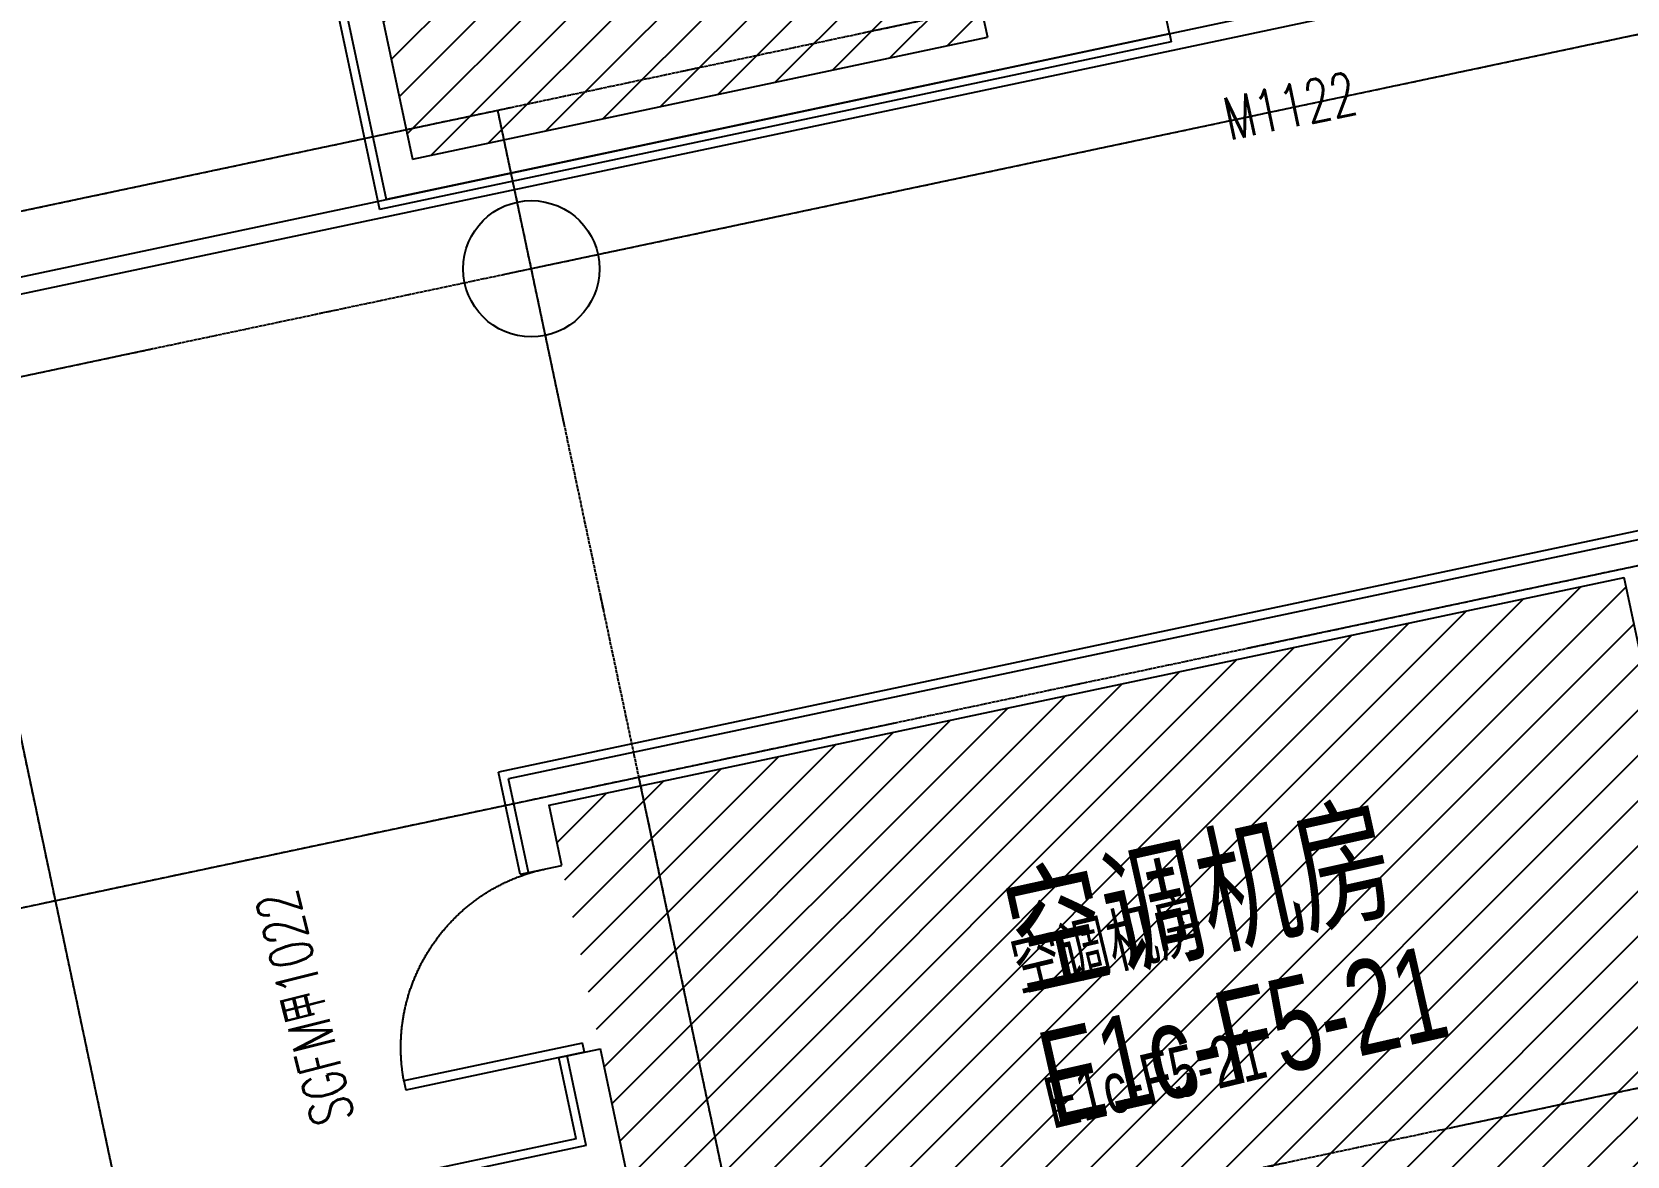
# Model space of a CAD drawing. Header units: millimetres. Extents: x -39175 to 150737, y -15023 to 140542.
# Drawn here: x -3135 to 6227, y 29554 to 36152 of the extents above; entities that cross this region are included whole.
import ezdxf
from ezdxf.enums import TextEntityAlignment as Align

# ---------------------------------------------------------------- set-up
doc = ezdxf.new("R2010")
doc.units = ezdxf.units.MM
doc.header["$LTSCALE"] = 10
for name, pattern in [('DASH', [0.35, 0.25, -0.1]), ('E-RG-1F$0$$0$DOTE', [2.42, 2, -0.2, 0.02, -0.2]), ('XRE2$0$HIDDEN', [0.375, 0.25, -0.125])]:
    doc.linetypes.add(name, pattern=pattern)
for name, color, linetype in [('A—墙体', 7, 'Continuous'), ('A—轴线、尺寸', 1, 'Continuous'), ('E1-RI-5F$0$A-HOLE', 2, 'Continuous'), ('E1-RI-5F$0$A-SYMB-DOOR', 13, 'Continuous'), ('E1-RI-5F$0$A-SYMB-DOOR1', 4, 'Continuous'), ('I—平面—文字', 40, 'Continuous'), ('I—平面—文字（放大1：100）', 40, 'XRE2$0$HIDDEN'), ('I—平面—装饰面层线', 192, 'Continuous'), ('I—平面—门', 22, 'Continuous'), ('轴线100', 1, 'Continuous')]:
    doc.layers.add(name, color=color, linetype=linetype)
doc.styles.add('E1-RI-5F$0$ECADI-TXT', font='simplex.shx', dxfattribs={"bigfont": 'hztxt.shx'})
doc.styles.add('XD2008', font='SIMYOU.TTF', dxfattribs={"width": 0.7, "height": 600})
pattern_1 = [(45, (-6071.9, -5118.89), (-132.5825, 132.5825), [])]

# ---------------------------------------------------------------- blocks, each defined once
blk = doc.blocks.new('E1-RI-5F$0$ECADI-TAG-DOOR')
blk = doc.blocks.new('E1-RI-5F$0$$DORLIB2D$00000001')
for p, q in [((0.45, 0.975), (0.5, 0.975)), ((0.45, 0), (0.45, 0.975)), ((0.5, 0), (0.5, 0.975)), ((0.5, 0), (0.45, 0))]:
    blk.add_line(p, q)
at = {"layer": 'I—平面—门', "color": 8, "linetype": 'DASH', "ltscale": 20}
blk.add_arc((0.475, 0), 0.975, 91.46928, 180, dxfattribs=at)
blk = doc.blocks.new('A$C1C9D1350')
at = {"layer": '轴线100', "linetype": 'E-RG-1F$0$$0$DOTE'}
for p, q in [((-249396.2, -8503.3), (-270308.5, 90282.7)), ((-232045.3, 43748.2), (-276658.9, 34303.8)), ((-234164, 42328.7), (-276463.3, 33374.2)), ((-229790.5, 40136.9), (-275835.1, 30389.6)), ((-252915.3, 25020), (-255814.7, 38716.4)), ((-228598.6, 37322.8), (-275217.2, 27453.9))]:
    blk.add_line(p, q, dxfattribs=at)

msp = doc.modelspace()

# ---------------------------------------------------------------- hatches: boundary and pattern name
at = {"layer": 'I—平面—装饰面层线'}
h = msp.add_hatch(dxfattribs=at)
h.set_pattern_fill('ANSI31', color=8, scale=1500, style=0)
h.set_pattern_definition(pattern_1)
h.paths.add_polyline_path([(-1415.3, 39273.7), (-1166.8, 38099.7), (-1460.3, 38037.6), (-903.1, 35405.2), (2472.7, 36119.9), (1666.9, 39926.2)])
edge = h.paths.add_edge_path()
edge.add_line((-2419.3, 42571.6), (-1749.5, 39407.4))
edge.add_line((-1749.5, 39407.4), (2259, 40256))
edge.add_line((2259, 40256), (1817, 42344))
edge.add_line((1817, 42344), (-38.9, 41951.1))
edge.add_line((-38.9, 41951.1), (-266.7, 43027.2))
edge.add_line((-266.7, 43027.2), (-2419.3, 42571.5))
h = msp.add_hatch(dxfattribs=at)
h.set_pattern_fill('ANSI31', color=8, scale=1500, style=0)
h.set_pattern_definition(pattern_1)
h.paths.add_polyline_path([(-100, 31614.4), (604.1, 28288.1), (7598.8, 29768.9), (7484.9, 30306.8), (8072.2, 30431.2), (7948, 31018.2), (6676.1, 30748.9), (6210.1, 32950.2)])

# ---------------------------------------------------------------- linework, layer by layer
at = {"layer": 'A—墙体'}
for p, q in [((1666.9, 39926.2), (2472.7, 36119.9)), ((-1427.4, 36920.2), (-1056.5, 35168.3)), ((-1231.7, 36961.6), (-902.3, 35405.4)), ((3541.3, 36141.7), (3499.9, 36337.3)), ((-420.4, 35302.9), (3541.3, 36141.7)), ((-902.3, 35405.4), (2472.7, 36119.9, 0)), ((-1053.3, 35169, 0), (2514.8, 35924.3, 0)), ((7440.2, 33415.1), (-337.1, 31768.7)), ((-100, 31614.4), (6210.1, 32950.2)), ((6676.1, 30748.9), (6210.1, 32950.2)), ((-220.6, 31218.4), (-337.1, 31768.7)), ((-25, 31259.9), (-100, 31614.4)), ((-220.6, 31218.4), (-25, 31259.9)), ((7.2, 30142.3), (202.9, 30183.7)), ((604.1, 28288.1), (202.9, 30183.7)), ((118.6, 29616.3), (7.2, 30142.3)), ((118.6, 29616.3), (-3061.3, 28943.1))]:
    msp.add_line(p, q, dxfattribs=at)
msp.add_circle((-204, 34761.4), 400, dxfattribs=at)
at = {"layer": 'A—轴线、尺寸', "linetype": 'E-RG-1F$0$$0$DOTE', "ltscale": 500}
for p, q in [((5602.2, -9566), (-14894.5, 87257.1)), ((23368.7, 40722.6), (-21244.9, 31278.3)), ((21250, 39303.1), (-21049.2, 30348.6)), ((25623.6, 37111.3), (-20421, 27364)), ((2498.8, 21994.4), (-400.7, 35690.8)), ((26815.5, 34297.2), (-19803.1, 24428.3))]:
    msp.add_line(p, q, dxfattribs=at)
at = {"layer": 'E1-RI-5F$0$A-HOLE', "linetype": 'Continuous'}
for p, q in [((-11182.3, 33024.6), (13911.6, 38337.4)), ((14030.1, 38259.7), (-11161.5, 32926.8))]:
    msp.add_line(p, q, dxfattribs=at)
at = {"layer": 'I—平面—装饰面层线'}
for p, q in [((-1476.3, 36909.8), (-1095.1, 35109.1)), ((3551.7, 36092.8), (-1095.1, 35109.1)), ((7429.8, 33464), (-396.4, 31807.2)), ((-269.5, 31208.1), (-396.4, 31807.2)), ((-269.5, 31208.1), (-220.6, 31218.4)), ((-41.7, 30131.9), (7.2, 30142.3)), ((59.3, 29654.8), (-41.7, 30131.9)), ((59.3, 29654.8), (-3120.6, 28981.7))]:
    msp.add_line(p, q, dxfattribs=at)
msp.add_lwpolyline([(3541.3, 36141.8), (3551.7, 36092.8)], dxfattribs=at)

# ---------------------------------------------------------------- block references
at = {"layer": 'E1-RI-5F$0$A-SYMB-DOOR1'}
ref = msp.add_blockref('E1-RI-5F$0$ECADI-TAG-DOOR', (5032.6, 35010.7), dxfattribs=dict(at, xscale=100.0000000027976, yscale=100.0000000018626, zscale=100.0000000022703, rotation=11.97310403386903))
ref.add_attrib('门窗主编号1', 'M1122', dxfattribs={"layer": 'E1-RI-5F$0$A-SYMB-DOOR', "height": 250, "rotation": 11.9731, "style": 'E1-RI-5F$0$ECADI-TXT', "width": 0.7}).set_placement((4656.6, 35675.5), align=Align.RIGHT)
ref = msp.add_blockref('E1-RI-5F$0$ECADI-TAG-DOOR', (-1371.1, 31222.2), dxfattribs=dict(at, xscale=100.0000000022406, yscale=100.0000000018626, zscale=100.0000000022704, rotation=104.1859031509151))
ref.add_attrib('门窗主编号1', 'SGFM甲1022', dxfattribs={"layer": 'E1-RI-5F$0$A-SYMB-DOOR', "height": 250, "rotation": 104.1859, "style": 'E1-RI-5F$0$ECADI-TXT', "width": 0.7}).set_placement((-1583.6, 31132.2), align=Align.RIGHT)
at = {"layer": 'I—平面—门', "xscale": -1100.000000000355, "yscale": 1100, "zscale": 1100.000000000006, "rotation": 101.951157306667}
msp.add_blockref('E1-RI-5F$0$$DORLIB2D$00000001', (-5.4, 30701.8), dxfattribs=at)
at = {"layer": '轴线100'}
msp.add_blockref('A$C1C9D1350', (255414.1, -3026), dxfattribs=at)

# ---------------------------------------------------------------- texts
at = {"layer": 'I—平面—文字', "linetype": 'ByBlock', "style": 'XD2008', "width": 0.7}
for s, height, rotation, p in [('空调机房', 600, 12.47869, (2665.6, 30540.7, 0)), ('E1c-F5-21', 550, 12.74583, (2862, 29732.1))]:
    msp.add_text(s, height=height, rotation=rotation, dxfattribs=at).set_placement(p)
at = {"layer": 'I—平面—文字（放大1：100）', "linetype": 'ByBlock', "style": 'XD2008', "width": 0.7}
for s, p in [('空调机房', (2658, 30521.8, 0)), ('E1c-F5-21', (2854.4, 29713.2))]:
    msp.add_text(s, height=300, rotation=13.56387, dxfattribs=at).set_placement(p)

doc.saveas('drawing.dxf')
